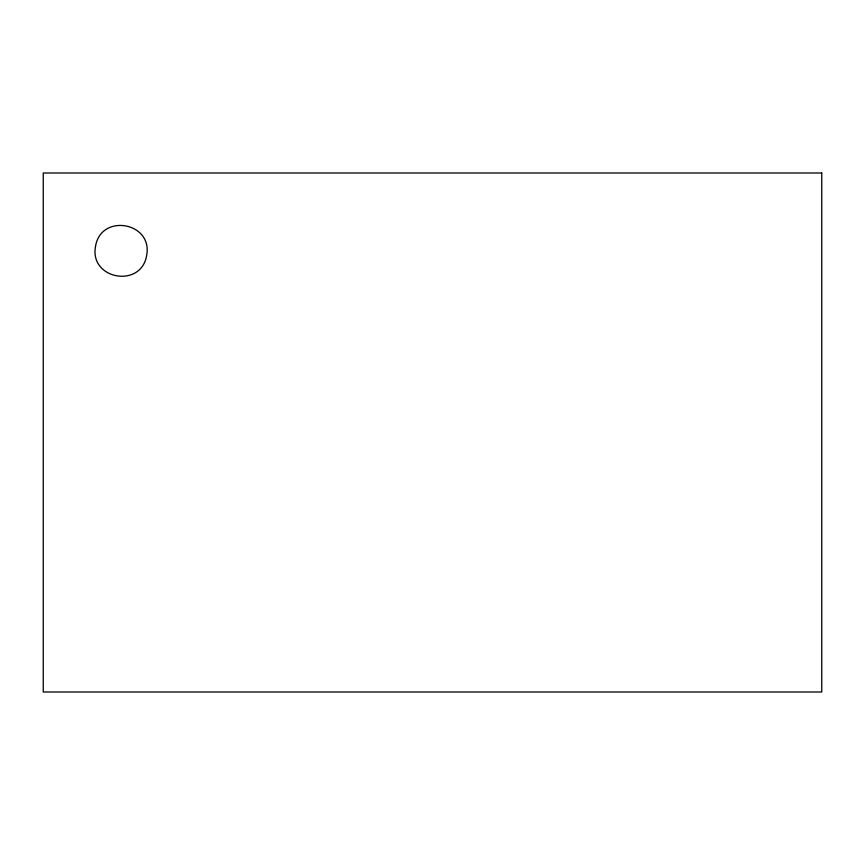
<?xml version="1.0" encoding="UTF-8"?>
<svg xmlns="http://www.w3.org/2000/svg" width="865" height="865" viewBox="0 0 865 865"><rect width="100%" height="100%" fill="white"/><g stroke="black" fill="none" stroke-linecap="round" stroke-linejoin="round"><path stroke-width="1.3" d="M95.539 246.341C89.138 279.503 141.33 288.705 146.661 255.359C153.062 222.197 100.87 212.995 95.539 246.341M821.75 173L43.25 173L43.25 692L821.75 692L821.75 173"/></g></svg>
